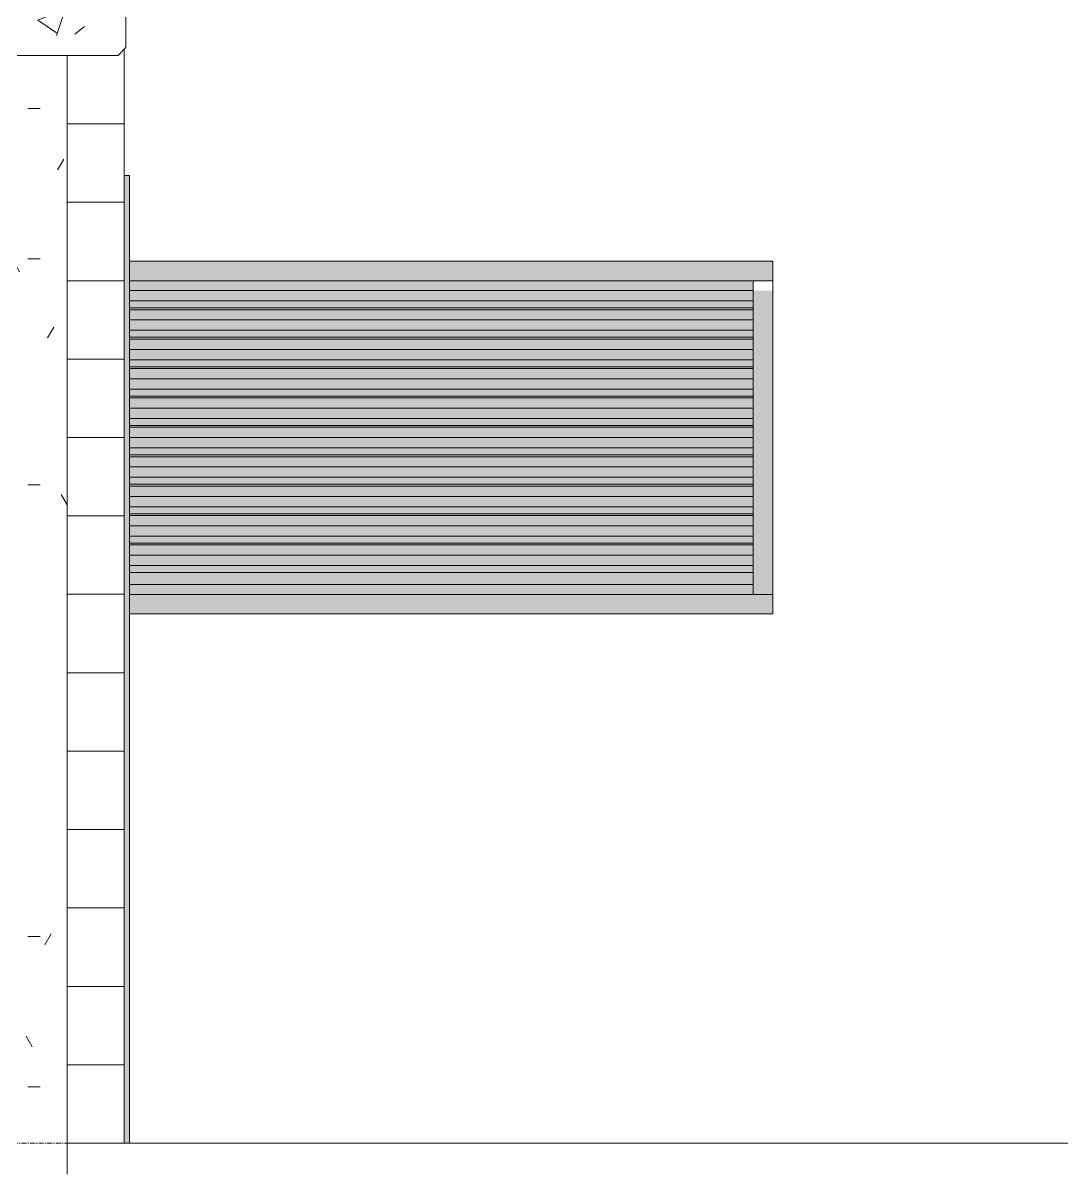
# Model space of a CAD drawing. Header units: inches. Extents: x 1718 to 6958, y -253 to 585.
# Drawn here: x 5921.5 to 6027.5, y -155.1 to -37.7 of the extents above; entities that cross this region are included whole.
import ezdxf

# ---------------------------------------------------------------- set-up
doc = ezdxf.new("R2010")
doc.units = ezdxf.units.IN
doc.header["$MEASUREMENT"] = 0
doc.linetypes.add('Grid Line 1_2_', pattern=[0.875, 0.5, -0.125, 0.125, -0.125])
for name, color, linetype, lineweight in [('0-2', 250, 'Continuous', 9), ('0-4', 10, 'Continuous', 5), ('A-DOOR-4', 21, 'Continuous', 9), ('A-DOOR-5', 250, 'Continuous', 9), ('A-FLOR', 192, 'Continuous', 13), ('A-FLOR-LEVL-5', 51, 'Grid Line 1_2_', 9), ('A-GLAZ-CURT-2', 250, 'Continuous', 9), ('A-GLAZ-CWMG-2', 250, 'Continuous', 9), ('A-GLAZ-CWMG-3', 90, 'Continuous', 9), ('A-WALL-PATT-2', 250, 'Continuous', 9), ('A-WALL-PATT-4', 55, 'Continuous', 9), ('I-WALL-3', 250, 'Continuous', 9), ('S-BEAM-2', 250, 'Continuous', 9), ('S-BEAM-3', 252, 'Continuous', 9), ('S-COLS-1', 57, 'Continuous', 9), ('S-COLS-2', 250, 'Continuous', 9), ('S-FNDN-1', 250, 'Continuous', 9)]:
    doc.layers.add(name, color=color, linetype=linetype, lineweight=lineweight)

# ---------------------------------------------------------------- blocks, each defined once
blk = doc.blocks.new('OVERHEAD GARAGE DOOR - 7_X8_-2198361-BUILDING ELEVATION - COURTYARD - LOOKING EAST')
at = {"layer": 'A-DOOR-4'}
blk.add_hatch(color=256, dxfattribs=at).paths.add_polyline_path([(-2812.95, -152), (-2812.95, -53.25), (-2813.51, -53.25), (-2813.51, -152)], flags=0)
at = {"layer": 'A-DOOR-5'}
for q in [(-2813.51, -53.25), (-2812.95, -152)]:
    blk.add_line((-2812.95, -53.25), q, dxfattribs=at)
blk = doc.blocks.new('Empty Panel - Empty Panel-2233457-BUILDING ELEVATION - COURTYARD - LOOKING EAST')
at = {"layer": 'A-GLAZ-CURT-2'}
blk.add_line((-2749.32, -95), (-2812.95, -95), dxfattribs=at)
blk = doc.blocks.new('Rectangular Mullion - louver-2233453-BUILDING ELEVATION - COURTYARD - LOOKING EAST')
at = {"layer": 'A-GLAZ-CWMG-3'}
for points in [[(-2749.32, -90.95), (-2749.32, -90.77), (-2812.95, -90.77), (-2812.95, -90.95), (-2764.83, -90.95)], [(-2749.32, -93.05), (-2749.32, -90.95), (-2812.95, -90.95), (-2812.95, -93.05), (-2764.83, -93.05)], [(-2812.95, -93.77), (-2749.32, -93.77), (-2749.32, -93.05), (-2812.95, -93.05)]]:
    blk.add_hatch(color=256, dxfattribs=at).paths.add_polyline_path(points, flags=0)
at = {"layer": 'A-GLAZ-CWMG-2'}
for p, q in [((-2812.95, -90.95), (-2749.32, -90.95)), ((-2812.95, -93.05), (-2749.32, -93.05)), ((-2749.32, -93.77), (-2812.95, -93.77))]:
    blk.add_line(p, q, dxfattribs=at)
blk = doc.blocks.new('Rectangular Mullion - Louver Frame-2233454-BUILDING ELEVATION - COURTYARD - LOOKING EAST')
at = {"layer": 'A-GLAZ-CWMG-3'}
blk.add_hatch(color=256, dxfattribs=at).paths.add_polyline_path([(-2798.35, -98), (-2747.32, -98), (-2747.32, -96), (-2812.95, -96), (-2812.95, -98)], flags=0)
at = {"layer": 'A-GLAZ-CWMG-2'}
blk.add_line((-2747.32, -96), (-2812.95, -96), dxfattribs=at)
blk = doc.blocks.new('Rectangular Mullion - Louver Frame-2233455-BUILDING ELEVATION - COURTYARD - LOOKING EAST')
at = {"layer": 'A-GLAZ-CWMG-3'}
blk.add_hatch(color=256, dxfattribs=at).paths.add_polyline_path([(-2747.32, -64), (-2747.32, -62), (-2812.95, -62), (-2812.95, -64), (-2749.05, -64)], flags=0)
at = {"layer": 'A-GLAZ-CWMG-2'}
blk.add_line((-2812.95, -64), (-2747.32, -64), dxfattribs=at)
blk = doc.blocks.new('Rectangular Mullion - Louver Frame-2233315-BUILDING ELEVATION - COURTYARD - LOOKING EAST')
at = {"layer": 'A-GLAZ-CWMG-3'}
blk.add_hatch(color=256, dxfattribs=at).paths.add_polyline_path([(-2749.32, -95), (-2747.32, -95), (-2747.32, -92), (-2749.32, -92), (-2749.32, -93.77)], flags=0)
at = {"layer": 'A-GLAZ-CWMG-2'}
blk.add_line((-2749.32, -92), (-2749.32, -95), dxfattribs=at)
blk = doc.blocks.new('Rectangular Mullion - Louver Frame-2233318-BUILDING ELEVATION - COURTYARD - LOOKING EAST')
at = {"layer": 'A-GLAZ-CWMG-3'}
blk.add_hatch(color=256, dxfattribs=at).paths.add_polyline_path([(-2748.86, -96), (-2747.32, -96), (-2747.32, -95), (-2749.32, -95), (-2749.32, -96)], flags=0)
at = {"layer": 'A-GLAZ-CWMG-2'}
for p in [(-2749.32, -95), (-2747.32, -96)]:
    blk.add_line(p, (-2749.32, -96), dxfattribs=at)
blk = doc.blocks.new('Empty Panel - Empty Panel-2233458-BUILDING ELEVATION - COURTYARD - LOOKING EAST')
at = {"layer": 'A-GLAZ-CURT-2'}
blk.add_line((-2749.32, -65), (-2812.95, -65), dxfattribs=at)
blk = doc.blocks.new('Rectangular Mullion - Louver Frame-2233320-BUILDING ELEVATION - COURTYARD - LOOKING EAST')
at = {"layer": 'A-GLAZ-CWMG-3'}
blk.add_hatch(color=256, dxfattribs=at).paths.add_polyline_path([(-2747.32, -86), (-2747.32, -83), (-2749.32, -83), (-2749.32, -86)], flags=0)
at = {"layer": 'A-GLAZ-CWMG-2'}
blk.add_line((-2749.32, -83), (-2749.32, -86), dxfattribs=at)
blk = doc.blocks.new('Rectangular Mullion - louver-V84-BUILDING ELEVATION - COURTYARD - LOOKING EAST')
at = {"layer": 'A-GLAZ-CWMG-3'}
for points in [[(-2749.32, -66.05), (-2749.32, -64), (-2812.95, -64), (-2812.95, -66.05), (-2750.81, -66.05)], [(-2764.83, -66.77), (-2749.32, -66.77), (-2749.32, -66.05), (-2812.95, -66.05), (-2812.95, -66.77), (-2798.35, -66.77)]]:
    blk.add_hatch(color=256, dxfattribs=at).paths.add_polyline_path(points, flags=0)
at = {"layer": 'A-GLAZ-CWMG-2'}
for p, q in [((-2749.32, -64), (-2749.32, -65)), ((-2812.95, -66.05), (-2749.32, -66.05)), ((-2749.32, -66.77), (-2812.95, -66.77))]:
    blk.add_line(p, q, dxfattribs=at)
blk = doc.blocks.new('CTR - 1st Phase - Common Walls_rvt-2-BUILDING ELEVATION - COURTYARD - LOOKING EAST')
at = {"layer": 'I-WALL-3'}
for p, q in [((-2812.95, -62), (-2747.32, -62)), ((-2747.32, -62), (-2747.32, -98)), ((-2747.32, -98), (-2812.95, -98))]:
    blk.add_line(p, q, dxfattribs=at)
at = {"layer": '0-2'}
for name, p in [('OVERHEAD GARAGE DOOR - 7_X8_-2198361-BUILDING ELEVATION - COURTYARD - LOOKING EAST', (0, 0)), ('Rectangular Mullion - Louver Frame-2233455-BUILDING ELEVATION - COURTYARD - LOOKING EAST', (0, 0)), ('Rectangular Mullion - louver-V84-BUILDING ELEVATION - COURTYARD - LOOKING EAST', (0, 0)), ('Empty Panel - Empty Panel-2233458-BUILDING ELEVATION - COURTYARD - LOOKING EAST', (0, 0)), ('Rectangular Mullion - Louver Frame-2233320-BUILDING ELEVATION - COURTYARD - LOOKING EAST', (0, 18)), ('Rectangular Mullion - louver-2233453-BUILDING ELEVATION - COURTYARD - LOOKING EAST', (0, 24)), ('Empty Panel - Empty Panel-2233457-BUILDING ELEVATION - COURTYARD - LOOKING EAST', (0, 27)), ('Rectangular Mullion - Louver Frame-2233320-BUILDING ELEVATION - COURTYARD - LOOKING EAST', (0, 15)), ('Rectangular Mullion - louver-2233453-BUILDING ELEVATION - COURTYARD - LOOKING EAST', (0, 21)), ('Empty Panel - Empty Panel-2233457-BUILDING ELEVATION - COURTYARD - LOOKING EAST', (0, 24)), ('Rectangular Mullion - Louver Frame-2233320-BUILDING ELEVATION - COURTYARD - LOOKING EAST', (0, 12)), ('Rectangular Mullion - louver-2233453-BUILDING ELEVATION - COURTYARD - LOOKING EAST', (0, 18)), ('Empty Panel - Empty Panel-2233457-BUILDING ELEVATION - COURTYARD - LOOKING EAST', (0, 21)), ('Rectangular Mullion - Louver Frame-2233320-BUILDING ELEVATION - COURTYARD - LOOKING EAST', (0, 9)), ('Rectangular Mullion - louver-2233453-BUILDING ELEVATION - COURTYARD - LOOKING EAST', (0, 15)), ('Empty Panel - Empty Panel-2233457-BUILDING ELEVATION - COURTYARD - LOOKING EAST', (0, 18)), ('Rectangular Mullion - Louver Frame-2233320-BUILDING ELEVATION - COURTYARD - LOOKING EAST', (0, 6)), ('Rectangular Mullion - louver-2233453-BUILDING ELEVATION - COURTYARD - LOOKING EAST', (0, 12)), ('Empty Panel - Empty Panel-2233457-BUILDING ELEVATION - COURTYARD - LOOKING EAST', (0, 15)), ('Rectangular Mullion - Louver Frame-2233320-BUILDING ELEVATION - COURTYARD - LOOKING EAST', (0, 3)), ('Rectangular Mullion - louver-2233453-BUILDING ELEVATION - COURTYARD - LOOKING EAST', (0, 9)), ('Empty Panel - Empty Panel-2233457-BUILDING ELEVATION - COURTYARD - LOOKING EAST', (0, 12)), ('Rectangular Mullion - Louver Frame-2233320-BUILDING ELEVATION - COURTYARD - LOOKING EAST', (0, 0)), ('Rectangular Mullion - louver-2233453-BUILDING ELEVATION - COURTYARD - LOOKING EAST', (0, 6)), ('Empty Panel - Empty Panel-2233457-BUILDING ELEVATION - COURTYARD - LOOKING EAST', (0, 9)), ('Rectangular Mullion - Louver Frame-2233315-BUILDING ELEVATION - COURTYARD - LOOKING EAST', (0, 6)), ('Rectangular Mullion - louver-2233453-BUILDING ELEVATION - COURTYARD - LOOKING EAST', (0, 3)), ('Empty Panel - Empty Panel-2233457-BUILDING ELEVATION - COURTYARD - LOOKING EAST', (0, 6)), ('Rectangular Mullion - Louver Frame-2233315-BUILDING ELEVATION - COURTYARD - LOOKING EAST', (0, 3)), ('Rectangular Mullion - louver-2233453-BUILDING ELEVATION - COURTYARD - LOOKING EAST', (0, 0)), ('Empty Panel - Empty Panel-2233457-BUILDING ELEVATION - COURTYARD - LOOKING EAST', (0, 3)), ('Rectangular Mullion - Louver Frame-2233315-BUILDING ELEVATION - COURTYARD - LOOKING EAST', (0, 0)), ('Empty Panel - Empty Panel-2233457-BUILDING ELEVATION - COURTYARD - LOOKING EAST', (0, 0)), ('Rectangular Mullion - Louver Frame-2233318-BUILDING ELEVATION - COURTYARD - LOOKING EAST', (0, 0)), ('Rectangular Mullion - Louver Frame-2233454-BUILDING ELEVATION - COURTYARD - LOOKING EAST', (0, 0))]:
    blk.add_blockref(name, p, dxfattribs=at)
blk = doc.blocks.new('034100 - Precast Structural Concrete - Column - Corbels - 16_x16_-V103-BUILDING ELEVATION - COURTYARD - LOOKING EAST')
at = {"layer": 'S-COLS-1'}
h = blk.add_hatch(dxfattribs=at)
h.set_pattern_fill('FP_74', color=256, style=0, pattern_type=2)
h.set_pattern_definition([(0, (-1688.897, 68.768), (30.72, 7.68), [1.267, -21.773, 1.267, -21.773, -122.88]), (0, (-1688.897, 68.768), (30.72, 7.68), [-46.08, 1.267, -44.813, 1.267, -21.773, -53.76]), (0, (-1688.897, 68.768), (30.72, 7.68), [-115.2, 1.267, -14.093, 1.267, -37.133]), (120, (-1677.377, 72.608), (-22.011075, 22.7643), [1.267, -21.773, 1.267, -21.773, -122.88]), (120, (-1677.377, 72.608), (-22.011075, 22.7643), [-46.08, 1.267, -44.813, 1.267, -21.773, -53.76]), (120, (-1677.377, 72.608), (-22.011075, 22.7643), [-115.2, 1.267, -14.093, 1.267, -37.133]), (240, (-1673.537, 87.968), (-8.708925, -30.4443), [1.267, -21.773, 1.267, -21.773, -122.88]), (240, (-1673.537, 87.968), (-8.708925, -30.4443), [-46.08, 1.267, -44.813, 1.267, -21.773, -53.76]), (240, (-1673.537, 87.968), (-8.708925, -30.4443), [-115.2, 1.267, -14.093, 1.267, -37.133])])
h.paths.add_polyline_path([(-2819.51, -155.14), (-2819.32, -155.14), (-2819.32, -41), (-2835.32, -41), (-2835.32, -151.75), (-2833.82, -151.75), (-2833.82, -152), (-2835.32, -152), (-2835.32, -155.14), (-2831.87, -155.14)], flags=0)
at = {"layer": 'S-COLS-2'}
for p, q in [((-2835.32, -41), (-2835.32, -151.75)), ((-2819.32, -41), (-2819.32, -155.14)), ((-2835.32, -152), (-2835.32, -155.14))]:
    blk.add_line(p, q, dxfattribs=at)
blk = doc.blocks.new('034100 - Precast Structural Concrete - Inverted Tee - IT 28IT31 _11_F _ 11_B SHELF_-V107-BUILDING ELEVATION - COURTYARD - LOOKING EAST')
at = {"layer": 'S-BEAM-3'}
h = blk.add_hatch(dxfattribs=at)
h.set_pattern_fill('FP_106', color=256, style=0, pattern_type=2)
h.set_pattern_definition([(50, (-1688.897, 68.768), (27.5427, -2.4099), [2.88, -31.68]), (355, (-1688.897, 68.768), (-5.32784, 28.8843), [2.304, -25.344]), (100.451, (-1686.6, 68.567), (22.2153, 26.4739), [2.448, -26.924]), (46.184, (-1688.897, 76.448), (40.9819, -6.3564), [4.32, -47.52]), (96.636, (-1685.482, 75.918), (35.8907, 37.4062), [3.671, -40.386]), (351.184, (-1688.897, 76.45), (35.891, 37.4062), [3.456, -38.016]), (21, (-1685.057, 74.528), (22.92104, -15.46073), [2.88, -31.68]), (326, (-1685.057, 74.528), (9.3435, 27.84574), [2.304, -25.344]), (71.451, (-1683.147, 73.24), (32.26477, 12.3844), [2.448, -26.924]), (37.5, (-1688.897, 68.768), (0.466855, 12.78271), [1.267, -23.77, 1.267, -24.461, -25.44]), (37.5, (-1688.897, 68.768), (0.466855, 12.78271), [-50.765, 1.267, -24.173]), (7.5, (-1688.897, 68.768), (10.10159, 15.14509), [1.267, -13.402, 1.267, -23.194, -9.696]), (7.5, (-1688.897, 68.768), (10.10159, 15.14509), [-39.13, 1.267, -8.429]), (327.5, (-1697.46, 68.768), (20.49916, -0.86578), [1.267, -8.333, 1.267, -28.685, -39.744]), (327.5, (-1697.46, 68.768), (20.49916, -0.86578), [-39.552, 1.267, -38.477]), (317.5, (-1701.3, 68.768), (22.39478, 3.8443), [1.267, -11.213, 1.267, -18.624, -28.224]), (317.5, (-1701.3, 68.768), (22.39478, 3.8443), [-32.371, 1.267, -26.957])])
h.paths.add_polyline_path([(-2823.49, -41), (-2814.11, -41), (-2813.32, -40.21), (-2813.32, -21), (-2818.32, -21), (-2818.32, -10), (-2836.32, -10), (-2836.32, -21), (-2841.32, -21), (-2841.32, -40.21), (-2840.54, -41), (-2831.87, -41)], flags=0)
at = {"layer": 'S-BEAM-2'}
for p, q in [((-2836.32, -10), (-2836.32, -21)), ((-2818.32, -10), (-2836.32, -10)), ((-2818.32, -21), (-2818.32, -10)), ((-2836.32, -21), (-2841.32, -21)), ((-2841.32, -21), (-2841.32, -40.21)), ((-2813.32, -21), (-2818.32, -21)), ((-2813.32, -40.21), (-2813.32, -21)), ((-2841.32, -40.21), (-2840.54, -41)), ((-2840.54, -41), (-2814.11, -41)), ((-2814.11, -41), (-2813.32, -40.21))]:
    blk.add_line(p, q, dxfattribs=at)
blk = doc.blocks.new('CTR - 1st Phase - Structure_rvt-2-BUILDING ELEVATION - COURTYARD - LOOKING EAST')
at = {"layer": 'A-WALL-PATT-2'}
h = blk.add_hatch(dxfattribs=at)
h.set_pattern_fill('FP_72', color=256, style=0, pattern_type=2)
h.set_pattern_definition([(0, (-1688.897, 68.768), (15.36, 3.84), [1.267, -10.253, 1.267, -10.253, -61.44]), (0, (-1688.897, 68.768), (15.36, 3.84), [-23.04, 1.267, -21.773, 1.267, -10.253, -26.88]), (0, (-1688.897, 68.768), (15.36, 3.84), [-57.6, 1.267, -6.413, 1.267, -17.933]), (120, (-1683.137, 70.688), (-11.005538, 11.38215), [1.267, -10.253, 1.267, -10.253, -61.44]), (120, (-1683.137, 70.688), (-11.005538, 11.38215), [-23.04, 1.267, -21.773, 1.267, -10.253, -26.88]), (120, (-1683.137, 70.688), (-11.005538, 11.38215), [-57.6, 1.267, -6.413, 1.267, -17.933]), (240, (-1681.217, 78.368), (-4.354462, -15.22215), [1.267, -10.253, 1.267, -10.253, -61.44]), (240, (-1681.217, 78.368), (-4.354462, -15.22215), [-23.04, 1.267, -21.773, 1.267, -10.253, -26.88]), (240, (-1681.217, 78.368), (-4.354462, -15.22215), [-57.6, 1.267, -6.413, 1.267, -17.933])])
h.paths.add_polyline_path([(-2520.51, -152), (-2508.32, -152), (-2508.32, -41), (-2513.54, -41), (-2514.32, -40.21), (-2514.32, -35), (-2640.32, -35), (-2640.32, -152), (-2640.14, -152), (-2640.14, -36), (-2520.51, -36), (-2520.51, -143.07)], flags=0)
h.paths.add_polyline_path([(-1959, -152), (-1953.32, -152), (-1953.32, -21), (-2159.32, -21), (-2159.32, -40.21), (-2160.11, -41), (-2165.32, -41), (-2165.32, -151.75), (-1971.82, -151.75), (-1971.82, -152), (-1960.39, -152)], flags=0)
h.paths.add_polyline_path([(-2321.27, -151.75), (-2181.32, -151.75), (-2181.32, -41), (-2186.54, -41), (-2187.32, -40.21), (-2187.32, -21), (-2188.32, -21), (-2188.32, -35), (-2486.32, -35), (-2486.32, -40.21), (-2487.11, -41), (-2492.32, -41), (-2492.32, -151.75), (-2329.09, -151.75)], flags=0)
h.paths.add_polyline_path([(-2749.32, -96), (-2749.32, -93.77), (-2812.95, -93.77), (-2812.95, -96), (-2776.63, -96)], flags=0)
at = {"layer": 'A-WALL-PATT-4'}
h = blk.add_hatch(dxfattribs=at)
h.set_pattern_fill('FP_110', color=256, style=0, pattern_type=2)
h.set_pattern_definition([(0, (-3194.886, -152), (0, 8), []), (90, (-3194.886, -152), (-8, 8), [8, -8])])
h.paths.add_polyline_path([(-2813.51, -152), (-2813.51, -40.4), (-2814.11, -41), (-2819.32, -41), (-2819.32, -152)], flags=0)
at = {"layer": 'S-FNDN-1'}
blk.add_line((-2813.51, -40.4), (-2813.51, -152), dxfattribs=at)
at = {"layer": '0-2'}
for name in ['034100 - Precast Structural Concrete - Inverted Tee - IT 28IT31 _11_F _ 11_B SHELF_-V107-BUILDING ELEVATION - COURTYARD - LOOKING EAST', '034100 - Precast Structural Concrete - Column - Corbels - 16_x16_-V103-BUILDING ELEVATION - COURTYARD - LOOKING EAST']:
    blk.add_blockref(name, (0, 0), dxfattribs=at)

msp = doc.modelspace()

# ---------------------------------------------------------------- linework, layer by layer
at = {"layer": 'A-FLOR'}
msp.add_line((6237, -152), (5926, -152), dxfattribs=at)
at = {"layer": 'A-FLOR-LEVL-5'}
msp.add_line((4577.36, -152), (6914.38, -152), dxfattribs=at)

# ---------------------------------------------------------------- block references
at = {"layer": '0-4'}
for name in ['CTR - 1st Phase - Structure_rvt-2-BUILDING ELEVATION - COURTYARD - LOOKING EAST', 'CTR - 1st Phase - Common Walls_rvt-2-BUILDING ELEVATION - COURTYARD - LOOKING EAST']:
    msp.add_blockref(name, (8745.33, 0), dxfattribs=at)

doc.saveas('drawing.dxf')
